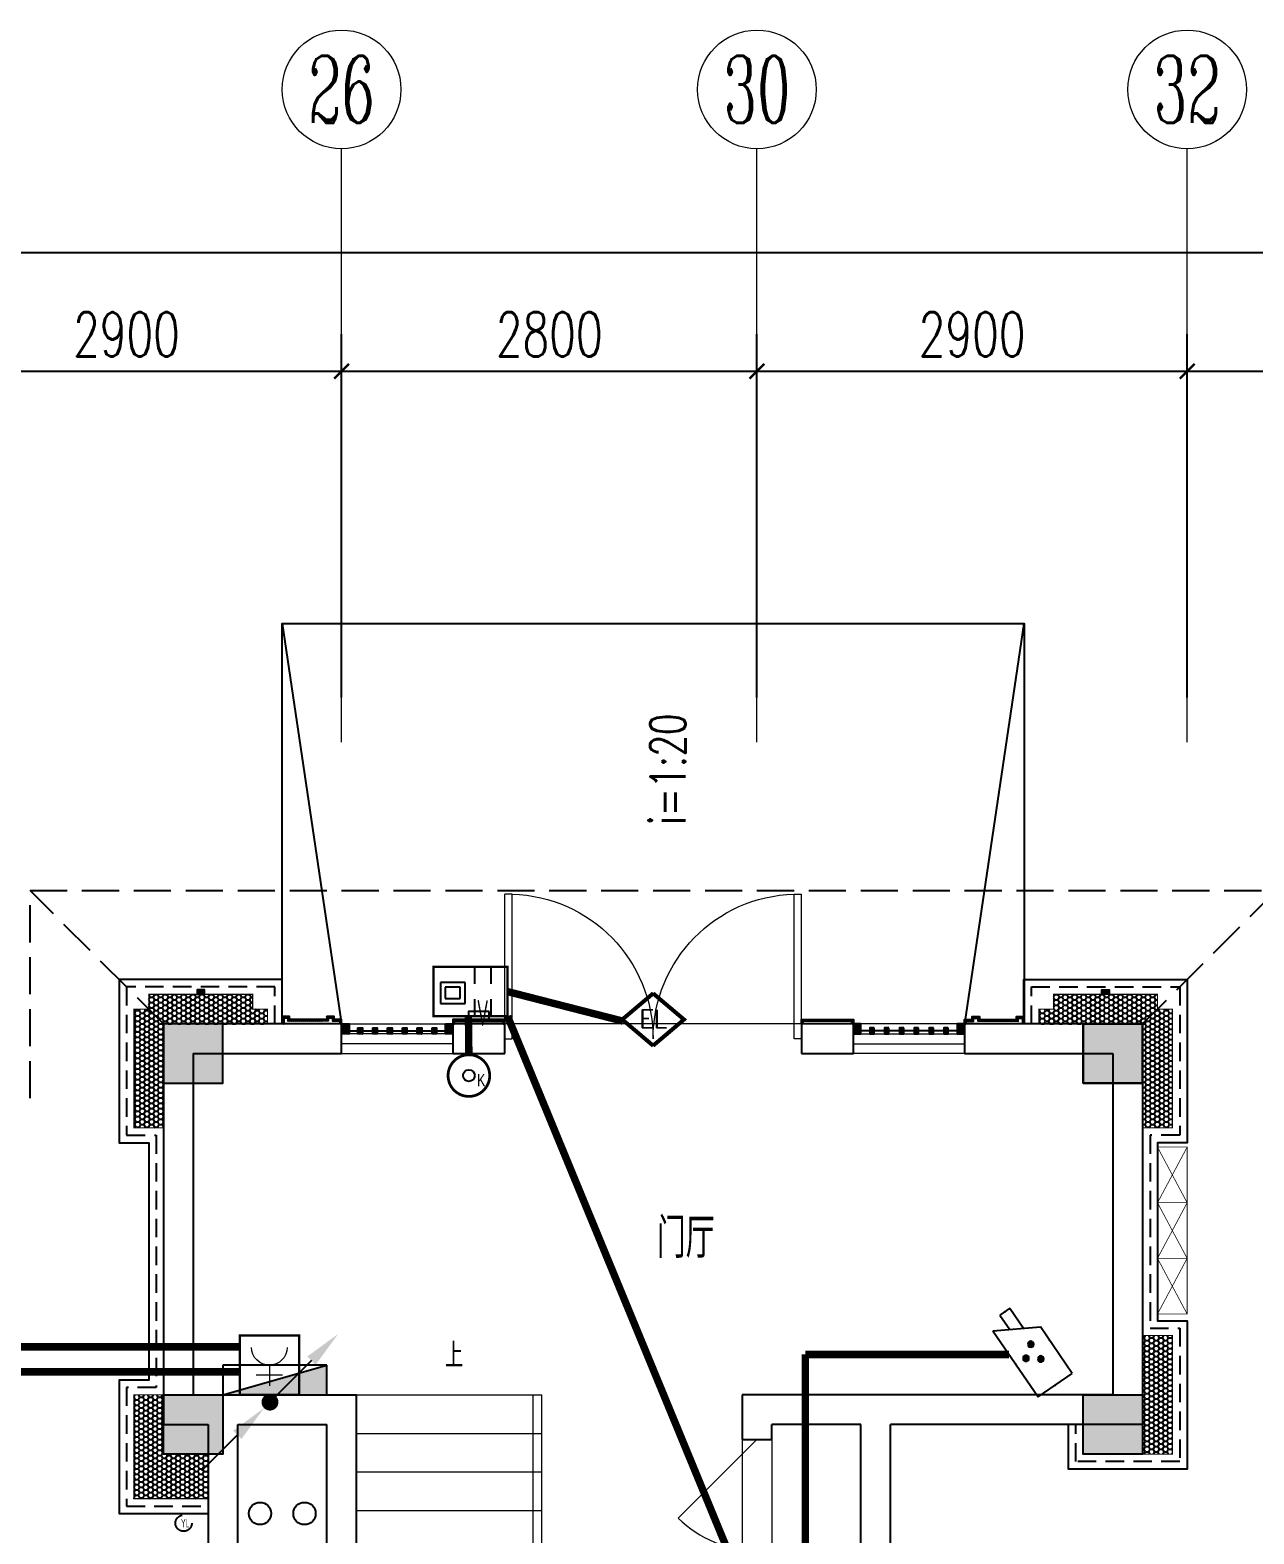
# Model space of a CAD drawing. Extents: x 3753737 to 4713801, y -857380 to 24339.
# Drawn here: x 4074913 to 4083163, y -729448 to -719310 of the extents above; entities that cross this region are included whole.
import ezdxf
from ezdxf.enums import TextEntityAlignment as Align

# ---------------------------------------------------------------- set-up
doc = ezdxf.new("R2010")
doc.units = 0
doc.header["$LTSCALE"] = 1000
doc.header["$MEASUREMENT"] = 0
doc.linetypes.add('DASH', pattern=[0.35, 0.25, -0.1])
doc.linetypes.add('HIDDEN', pattern=[0.375, 0.25, -0.125])
doc.layers.get('0').update_dxf_attribs({"linetype": 'CONTINUOUS'})
doc.layers.get('Defpoints').update_dxf_attribs({"linetype": 'CONTINUOUS'})
for name, color, linetype in [('!!电气', 1, 'CONTINUOUS'), ('A-EQPM-MECH', 191, 'CONTINUOUS'), ('EQUIP-安防', 3, 'CONTINUOUS'), ('EQUIP_消火栓', 7, 'CONTINUOUS'), ('LWIRE', 4, 'CONTINUOUS'), ('VPIPE-消防', 1, 'TG_X'), ('VPIPE-给水', 3, 'TG_J'), ('VPIPE-雨水', 4, 'DASH'), ('WALL', 252, 'CONTINUOUS'), ('WIRE-安防', 4, 'CONTINUOUS'), ('WIRE-消防', 4, 'CONTINUOUS'), ('修改标示', 212, 'CONTINUOUS'), ('卫生间', 6, 'CONTINUOUS'), ('电气', 6, 'CONTINUOUS'), ('看线', 185, 'CONTINUOUS'), ('立面', 73, 'CONTINUOUS'), ('立面-看线', 251, 'CONTINUOUS'), ('设备', 253, 'CONTINUOUS'), ('铝合金', 144, 'CONTINUOUS')]:
    doc.layers.add(name, color=color, linetype=linetype)
for name, color, linetype, lineweight in [('AXIS', 114, 'CONTINUOUS', 20), ('AXIS_TEXT', 7, 'CONTINUOUS', 20), ('DIM_SYMB', 252, 'CONTINUOUS', 20), ('EQUIP-消防', 3, 'CONTINUOUS', 20), ('PUB_HATCH', 8, 'CONTINUOUS', 9), ('PUB_TEXT', 7, 'CONTINUOUS', 20), ('STAIR', 252, 'CONTINUOUS', 20), ('WINDOW', 146, 'CONTINUOUS', 20)]:
    doc.layers.add(name, color=color, linetype=linetype, lineweight=lineweight)
doc.styles.add('_TCH_AXIS', font='COMPLEX', dxfattribs={"bigfont": 'GBCBIG'})
doc.styles.add('_TCH_DIM', font='SIMPLEX', dxfattribs={"bigfont": 'GBCBIG'})
doc.styles.add('_TCH_DIM_T3', font='SIMPLEX.shx', dxfattribs={"width": 0.705882, "bigfont": 'GBCBIG.shx'})
doc.styles.add('_TEL_DIM', font='SIMPLEX', dxfattribs={"width": 0.8, "height": 3.5, "bigfont": 'HZTXT'})
doc.styles.add('COMPLEX', font='COMPLEX')
doc.styles.add('SM1', font='realsz.shx', dxfattribs={"width": 0.75, "bigfont": 'realhz.shx'})
doc.styles.get("Standard").update_dxf_attribs({"font": 'gbenor.shx', "bigfont": 'gbcbig.shx'})
doc.styles.add('TG_LINETYPE', font='SIMPLEX', dxfattribs={"width": 0.8, "height": 3, "bigfont": 'HZTXT'})
doc.linetypes.add('TG_J', pattern='A,2,-0.22,["J",TG_LINETYPE,S=0.1,R=0,X=-0.18,Y=-0.15],0', length=2.22)
doc.linetypes.add('TG_X', pattern='A,4,-0.3,["X",TG_LINETYPE,S=0.1,R=0,X=-0.23,Y=-0.15],0', length=4.3)
doc.dimstyles.new('_TCH_ARCH&&100', dxfattribs={"dimtxt": 297.5, "dimasz": 100, "dimexe": 250, "dimexo": 300, "dimgap": 100, "dimtad": 1, "dimdec": 0, "dimzin": 0, "dimdsep": 46, "dimtxsty": '_TCH_DIM_T3', "dimblk": 'ARCHTICK', "dimcen": 0.09, "dimclrt": 7, "dimazin": 2, "dimtfac": 1, "dimtdec": 0, "dimtix": 1, "dimtmove": 2, "dimatfit": 3, "dimfxl": 1, "dimtolj": 1, "dimtzin": 0, "dimarcsym": 0})
pattern_1 = [(45, (-853150.0334, -779765.5013), (-2.24506403, 2.24506403), [])]
pattern_2 = [(45, (-853350.0334, -780835.0008), (-2.24506403, 2.24506403), [])]
pattern_3 = [(45, (-665092.5196, -939480.5144), (-2.24506403, 2.24506403), [])]
pattern_4 = [(45, (-664992.5196, -939480.5153), (-2.24506403, 2.24506403), [])]
pattern_5 = [(45, (-664892.5196, -939480.5162), (-2.24506403, 2.24506403), [])]
pattern_6 = [(45, (-664792.5196, -939480.517), (-2.24506403, 2.24506403), [])]
pattern_7 = [(45, (-664692.5196, -939480.518), (-2.24506403, 2.24506403), [])]
pattern_8 = [(45, (-664592.5196, -939480.519), (-2.24506403, 2.24506403), [])]
pattern_9 = [(45, (-665202.5203, -939480.5138), (-2.24506403, 2.24506403), [])]
pattern_10 = [(45, (-664502.517, -939480.51), (-2.24506403, 2.24506403), [])]
pattern_11 = [(0, (-420517.216, -516416.725), (30.95625, 17.872595), [20.6375, -41.275]), (120, (-420517.216, -516416.725), (-30.9562463, 17.8726014), [20.6375, -41.275]), (60, (-420517.216, -516416.725), (3.7e-06, 35.7451964), [-41.275, 20.6375])]
pattern_12 = [(45, (-665142.2845, -939480.3315), (-2.24506403, 2.24506403), [])]

# ---------------------------------------------------------------- blocks, each defined once
blk = doc.blocks.new('A$C148B7D8E')
at = {"layer": '卫生间', "color": 252, "linetype": 'DASH'}
for p, q in [((7700, 15400), (8600, 14500)), ((15200, 14500), (16100, 15400))]:
    blk.add_line(p, q, dxfattribs=at)
blk.add_lwpolyline([(16100, 14000), (16100, 15400), (7700, 15400), (7700, 10800), (7300, 10800), (7300, 10000), (900, 10000), (900, 9000), (-900, 9000), (-900, -900), (1750, -900), (1750, -2100), (23450, -2100), (23450, -900), (25100, -900)], dxfattribs=at)
blk = doc.blocks.new('$TwtSys$00000434')
at = {"color": 252}
for p, q in [((-0.5, 0.5), (-0.5, -0.5)), ((-0.5, -0.5), (0.5, 0.5)), ((0.5, 0.5), (-0.5, 0.5)), ((0.5, -0.5), (0.5, 0.5)), ((-0.5, -0.5), (0.5, -0.5))]:
    blk.add_line(p, q, dxfattribs=at)
blk.add_solid([(0.5, -0.5), (0.5, 0.5), (-0.5, -0.5)], dxfattribs=at)
blk = doc.blocks.new('A$C028C60F5')
at = {"color": 252}
blk.add_lwpolyline([(400, 0), (0, 0), (0, -400), (400, -400)], close=True, dxfattribs=at)
at = {"layer": 'PUB_HATCH', "color": 252}
blk.add_solid([(0, -400), (400, -400), (0, 0), (400, 0)], dxfattribs=at)
blk = doc.blocks.new('A$C7D502F78')
at = {"layer": '修改标示', "ltscale": 2}
blk.add_lwpolyline([(-151, 197), (-11, 197), (-11, 142), (-151, 142)], close=True, dxfattribs=at)
at = {"layer": 'PUB_TEXT', "width": 0.6}
blk.add_text('V', height=175, dxfattribs=at).set_placement((-147, 99))
blk = doc.blocks.new('A$C3EFA6995')
for p in [(9700, 100), (9700, -2400), (15900, -2400)]:
    blk.add_blockref('A$C028C60F5', p)
at = {"xscale": -1}
blk.add_blockref('A$C028C60F5', (16300, 100), dxfattribs=at)
blk = doc.blocks.new('_ArchTick')
at = {"color": 0, "linetype": 'ByBlock', "const_width": 0.15}
blk.add_lwpolyline([(-0.5, -0.5), (0.5, 0.5)], dxfattribs=at)
blk = doc.blocks.new('*D607')
at = {"layer": 'AXIS', "color": 0, "lineweight": -2, "transparency": 16777216}
for p, q in [((-100, 17800), (-100, 21050)), ((50100, 17800), (50100, 21050)), ((-100, 20800), (50100, 20800))]:
    blk.add_line(p, q, dxfattribs=at)
at = {"layer": 'Defpoints', "color": 0, "transparency": 16777216}
for p in [(50100, 20800), (-100, 17500), (50100, 17500)]:
    blk.add_point(p, dxfattribs=at)
at = {"layer": 'AXIS', "color": 0, "lineweight": -2, "transparency": 16777216, "xscale": 100, "yscale": 100, "zscale": 100, "rotation": 180}
blk.add_blockref('_ArchTick', (-100, 20800), dxfattribs=at)
at = {"layer": 'AXIS', "color": 0, "lineweight": -2, "transparency": 16777216, "xscale": 100, "yscale": 100, "zscale": 100}
blk.add_blockref('_ArchTick', (50100, 20800), dxfattribs=at)
at = {"layer": 'AXIS', "color": 7, "transparency": 16777216, "insert": (25000, 21049), "char_height": 297.5, "attachment_point": 5, "style": '_TCH_DIM_T3'}
blk.add_mtext('\\A1;50200', dxfattribs=at)
blk = doc.blocks.new('*D624')
at = {"layer": 'AXIS', "color": 0, "lineweight": -2, "transparency": 16777216}
for p, q in [((41800, 17800), (41800, 20250)), ((43500, 17800), (43500, 20250)), ((41800, 20000), (43500, 20000))]:
    blk.add_line(p, q, dxfattribs=at)
at = {"layer": 'Defpoints', "color": 0, "transparency": 16777216}
for p in [(43500, 20000), (41800, 17500), (43500, 17500)]:
    blk.add_point(p, dxfattribs=at)
at = {"layer": 'AXIS', "color": 0, "lineweight": -2, "transparency": 16777216, "xscale": 100, "yscale": 100, "zscale": 100, "rotation": 180}
blk.add_blockref('_ArchTick', (41800, 20000), dxfattribs=at)
at = {"layer": 'AXIS', "color": 0, "lineweight": -2, "transparency": 16777216, "xscale": 100, "yscale": 100, "zscale": 100}
blk.add_blockref('_ArchTick', (43500, 20000), dxfattribs=at)
at = {"layer": 'AXIS', "color": 7, "transparency": 16777216, "insert": (42650, 20249), "char_height": 297.5, "attachment_point": 5, "style": '_TCH_DIM_T3'}
blk.add_mtext('\\A1;1700', dxfattribs=at)
blk = doc.blocks.new('*D625')
at = {"layer": 'AXIS', "color": 0, "lineweight": -2, "transparency": 16777216}
for p, q in [((38900, 17800), (38900, 20250)), ((41800, 17800), (41800, 20250)), ((38900, 20000), (41800, 20000))]:
    blk.add_line(p, q, dxfattribs=at)
at = {"layer": 'Defpoints', "color": 0, "transparency": 16777216}
for p in [(41800, 20000), (38900, 17500), (41800, 17500)]:
    blk.add_point(p, dxfattribs=at)
at = {"layer": 'AXIS', "color": 0, "lineweight": -2, "transparency": 16777216, "xscale": 100, "yscale": 100, "zscale": 100, "rotation": 180}
blk.add_blockref('_ArchTick', (38900, 20000), dxfattribs=at)
at = {"layer": 'AXIS', "color": 0, "lineweight": -2, "transparency": 16777216, "xscale": 100, "yscale": 100, "zscale": 100}
blk.add_blockref('_ArchTick', (41800, 20000), dxfattribs=at)
at = {"layer": 'AXIS', "color": 7, "transparency": 16777216, "insert": (40350, 20249), "char_height": 297.5, "attachment_point": 5, "style": '_TCH_DIM_T3'}
blk.add_mtext('\\A1;2900', dxfattribs=at)
blk = doc.blocks.new('*D626')
at = {"layer": 'AXIS', "color": 0, "lineweight": -2, "transparency": 16777216}
for p, q in [((36100, 17800), (36100, 20250)), ((38900, 17800), (38900, 20250)), ((36100, 20000), (38900, 20000))]:
    blk.add_line(p, q, dxfattribs=at)
at = {"layer": 'Defpoints', "color": 0, "transparency": 16777216}
for p in [(38900, 20000), (36100, 17500), (38900, 17500)]:
    blk.add_point(p, dxfattribs=at)
at = {"layer": 'AXIS', "color": 0, "lineweight": -2, "transparency": 16777216, "xscale": 100, "yscale": 100, "zscale": 100, "rotation": 180}
blk.add_blockref('_ArchTick', (36100, 20000), dxfattribs=at)
at = {"layer": 'AXIS', "color": 0, "lineweight": -2, "transparency": 16777216, "xscale": 100, "yscale": 100, "zscale": 100}
blk.add_blockref('_ArchTick', (38900, 20000), dxfattribs=at)
at = {"layer": 'AXIS', "color": 7, "transparency": 16777216, "insert": (37500, 20249), "char_height": 297.5, "attachment_point": 5, "style": '_TCH_DIM_T3'}
blk.add_mtext('\\A1;2800', dxfattribs=at)
blk = doc.blocks.new('*D627')
at = {"layer": 'AXIS', "color": 0, "lineweight": -2, "transparency": 16777216}
for p, q in [((33200, 17800), (33200, 20250)), ((36100, 17800), (36100, 20250)), ((33200, 20000), (36100, 20000))]:
    blk.add_line(p, q, dxfattribs=at)
at = {"layer": 'Defpoints', "color": 0, "transparency": 16777216}
for p in [(36100, 20000), (33200, 17500), (36100, 17500)]:
    blk.add_point(p, dxfattribs=at)
at = {"layer": 'AXIS', "color": 0, "lineweight": -2, "transparency": 16777216, "xscale": 100, "yscale": 100, "zscale": 100, "rotation": 180}
blk.add_blockref('_ArchTick', (33200, 20000), dxfattribs=at)
at = {"layer": 'AXIS', "color": 0, "lineweight": -2, "transparency": 16777216, "xscale": 100, "yscale": 100, "zscale": 100}
blk.add_blockref('_ArchTick', (36100, 20000), dxfattribs=at)
at = {"layer": 'AXIS', "color": 7, "transparency": 16777216, "insert": (34650, 20249), "char_height": 297.5, "attachment_point": 5, "style": '_TCH_DIM_T3'}
blk.add_mtext('\\A1;2900', dxfattribs=at)
blk = doc.blocks.new('_AXISO')
blk.add_circle((0, 0), 0.5)
at = {"layer": 'AXIS_TEXT', "style": 'COMPLEX', "width": 1.041667}
blk.add_attdef('A', text='', height=0.56, dxfattribs=at).set_placement((-0.25, -0.28), (0.25, -0.28), align=Align.FIT)
blk = doc.blocks.new('$DorLib2D$00000116')
at = {"color": 0}
for p, q in [((-0.5, 0), (-0.1464, 0.3536)), ((0.5, 0), (0.1464, 0.3536))]:
    blk.add_line(p, q, dxfattribs=at)
for centre, start, end in [((-0.5, 0), 0, 45), ((0.5, 0), 135, 180)]:
    blk.add_arc(centre, 0.5, start, end, dxfattribs=at)
blk = doc.blocks.new('$WINLIB2D$00000001')
at = {"color": 0}
for points in [[(-0.5, 0.5), (-0.5, -0.5)], [(-0.5, 0.5), (0.5, 0.5)], [(0.5, -0.5), (0.5, 0.5)], [(0.5, 0.167), (-0.5, 0.167)], [(0.5, -0.167), (-0.5, -0.167)], [(-0.5, -0.5), (0.5, -0.5)]]:
    blk.add_lwpolyline(points, dxfattribs=at)
blk = doc.blocks.new('$DorLib2D$00000002')
for p, q in [((-0.5, 0), (-0.5, 0.4875)), ((-0.475, 0.4875), (-0.5, 0.4875)), ((-0.475, 0), (-0.475, 0.4875)), ((0.475, 0), (0.475, 0.4875)), ((0.475, 0.4875), (0.5, 0.4875)), ((0.5, 0), (0.5, 0.4875)), ((-0.5, 0), (-0.475, 0)), ((0.5, 0), (0.475, 0))]:
    blk.add_line(p, q)
at = {"lineweight": 13}
for centre, start, end in [((-0.4875, 0), 0, 88.5307), ((0.4875, 0), 91.4693, 180)]:
    blk.add_arc(centre, 0.4875, start, end, dxfattribs=at)
blk = doc.blocks.new('$equip$00002474')
for p, q in [((-0.52, 0), (0, 0.44)), ((0, 0.44), (0.52, 0)), ((0, -0.44), (-0.52, 0)), ((0.52, 0), (0, -0.44))]:
    blk.add_line(p, q)
at = {"const_width": 0.04}
blk.add_lwpolyline([(0, 0.44), (-0.52, 0), (0, -0.44), (0.52, 0), (0, 0.44), (-0.52, 0)], dxfattribs=at)
for p in [(0, 0.44), (-0.52, 0), (0.52, 0), (0, -0.44)]:
    blk.add_point(p)
at = {"color": 7, "style": '_TEL_DIM'}
blk.add_attdef('$TEXT$', text='', height=0.3, dxfattribs=at).set_placement((0.028, 0.012), align=Align.MIDDLE_CENTER)
at = {"color": 7, "style": '_TEL_DIM', "flags": 1}
blk.add_attdef('A', text='', height=0.00002, dxfattribs=at).set_placement((0, 0), align=Align.MIDDLE_CENTER)
blk = doc.blocks.new('$equip$00002656')
for p, q in [((-0.5, 1), (-0.5, 0)), ((0.5, 1), (-0.5, 1)), ((0.5, 0), (0.5, 1)), ((-0.219, 0.331), (0.222, 0.331)), ((0, 0.5), (0, 0.15)), ((-0.5, 0), (0.5, 0))]:
    blk.add_line(p, q)
at = {"const_width": 0.04}
blk.add_lwpolyline([(-0.5, 1), (0.5, 1), (0.5, 0), (-0.5, 0), (-0.5, 1), (0.5, 1)], dxfattribs=at)
blk.add_arc((0, 0.8), 0.3, 180, 0)
for p in [(0, 1), (-0.5, 0.5), (0.5, 0.5), (0, 0)]:
    blk.add_point(p)
at = {"color": 7, "flags": 1}
for tag, height, p in [('B', 0.4, (0.762, 0.292)), ('A', 0.00002, (0, 0))]:
    blk.add_attdef(tag, text='', height=height, dxfattribs=at).set_placement(p, align=Align.MIDDLE_CENTER)
blk = doc.blocks.new('$equip$00001465')
for p, q in [((-0.6, 0.35), (-0.2, -0.35)), ((-0.6, 0.35), (0.75, 0.35)), ((0.75, 0.35), (0.75, -0.35)), ((-0.75, 0.1), (-0.457, 0.1)), ((-0.75, -0.1), (-0.75, 0.1)), ((-0.75, -0.1), (-0.343, -0.1)), ((0.75, -0.35), (-0.2, -0.35))]:
    blk.add_line(p, q)
for centre in [(-0.05, -0.05), (0.1, 0.15), (0.25, -0.05)]:
    blk.add_circle(centre, 0.05)
for p in [(0.075, 0.35), (-0.75, 0), (0.75, 0), (0.075, -0.35)]:
    blk.add_point(p)
for points in [[(-0.05, 0), (-0.05, 0), (-0.075, -0.007), (-0.025, -0.007)], [(0.057, 0.175), (0.143, 0.175), (0.05, 0.15), (0.15, 0.15)], [(0.057, 0.125), (0.143, 0.125), (0.05, 0.15), (0.15, 0.15)], [(0.075, 0.193), (0.125, 0.193), (0.057, 0.175), (0.143, 0.175)], [(0.075, 0.107), (0.125, 0.107), (0.057, 0.125), (0.143, 0.125)], [(0.1, 0.2), (0.1, 0.2), (0.075, 0.193), (0.125, 0.193)], [(0.1, 0.1), (0.1, 0.1), (0.075, 0.107), (0.125, 0.107)], [(0.25, 0), (0.25, 0), (0.225, -0.007), (0.275, -0.007)], [(-0.093, -0.025), (-0.007, -0.025), (-0.1, -0.05), (0, -0.05)], [(-0.093, -0.075), (-0.007, -0.075), (-0.1, -0.05), (0, -0.05)], [(-0.075, -0.007), (-0.025, -0.007), (-0.093, -0.025), (-0.007, -0.025)], [(-0.075, -0.093), (-0.025, -0.093), (-0.093, -0.075), (-0.007, -0.075)], [(-0.05, -0.1), (-0.05, -0.1), (-0.075, -0.093), (-0.025, -0.093)], [(0.207, -0.025), (0.293, -0.025), (0.2, -0.05), (0.3, -0.05)], [(0.207, -0.075), (0.293, -0.075), (0.2, -0.05), (0.3, -0.05)], [(0.225, -0.007), (0.275, -0.007), (0.207, -0.025), (0.293, -0.025)], [(0.225, -0.093), (0.275, -0.093), (0.207, -0.075), (0.293, -0.075)], [(0.25, -0.1), (0.25, -0.1), (0.225, -0.093), (0.275, -0.093)]]:
    blk.add_solid(points)
at = {"flags": 9}
blk.add_attdef('A', (-0.016, -0.016), '', height=0.00002, dxfattribs=at)
blk = doc.blocks.new('$TelecSys$00000081')
for p, q in [((0.104, 0.104), (0.104, 0.104)), ((-0.104, -0.104), (-0.104, -0.104)), ((-1.15, -1.15), (-0.55, -0.55))]:
    blk.add_line(p, q)
at = {"const_width": 0.142}
blk.add_lwpolyline([(0.071, 0, 1), (-0.071, 0, 1)], format="xyb", close=True, dxfattribs=at)
blk.add_solid([(-0.62, -0.48), (-0.48, -0.62), (-0.1, -0.1)])
at = {"width": 0.8, "flags": 9}
blk.add_attdef('A', (0, 0), '', height=0.00002, rotation=180, dxfattribs=at)
blk = doc.blocks.new('$TelecSys$00000079')
for p, q in [((0.7, 0.7), (0, 0)), ((0.104, 0.104), (0.104, 0.104)), ((-0.104, -0.104), (-0.104, -0.104))]:
    blk.add_line(p, q)
at = {"const_width": 0.142}
blk.add_lwpolyline([(-0.071, 0, 1), (0.071, 0, 1)], format="xyb", close=True, dxfattribs=at)
blk.add_solid([(0.63, 0.77), (0.77, 0.63), (1.15, 1.15)])
at = {"width": 0.8, "flags": 9}
blk.add_attdef('A', (0, 0), '', height=0.00002, dxfattribs=at)
blk = doc.blocks.new('$equip$00002625')
at = {"linetype": 'Continuous'}
for p, q in [((-0.625, -0.415), (-0.625, 0.415)), ((-0.625, 0.415), (0.625, 0.415)), ((0.071, 0.129), (0.071, 0.415)), ((0.35, 0.129), (0.35, 0.415)), ((0.625, 0.415), (0.625, -0.415)), ((0.071, -0.415), (0.071, -0.129)), ((0.35, -0.415), (0.35, -0.129)), ((0.625, -0.415), (-0.625, -0.415))]:
    blk.add_line(p, q, dxfattribs=at)
for p, q in [((-0.092, 0.153), (-0.504, 0.153)), ((-0.504, 0.153), (-0.504, -0.199)), ((-0.172, 0.073), (-0.424, 0.073)), ((-0.424, 0.073), (-0.424, -0.119)), ((-0.172, -0.119), (-0.172, 0.073)), ((-0.092, -0.199), (-0.092, 0.153)), ((-0.504, -0.199), (-0.092, -0.199)), ((-0.424, -0.119), (-0.172, -0.119))]:
    blk.add_line(p, q)
at = {"const_width": 0.04}
blk.add_lwpolyline([(-0.625, 0.415), (0.625, 0.415), (0.625, -0.415), (-0.625, -0.415), (-0.625, 0.415), (0.625, 0.415)], dxfattribs=at)
for p in [(0, 0.415), (-0.625, 0), (0.625, 0), (0, -0.415)]:
    blk.add_point(p)
at = {"color": 7, "style": '_TEL_DIM', "flags": 1}
blk.add_attdef('A', text='', height=0.000025, dxfattribs=at).set_placement((0, 0), align=Align.MIDDLE_CENTER)
blk = doc.blocks.new('$equip$00002479')
at = {"const_width": 0.04}
blk.add_lwpolyline([(-0.3, 0, 1), (0.3, 0, 1), (-0.3, 0, 0.942883)], format="xyb", dxfattribs=at)
for radius in [0.3, 0.0841]:
    blk.add_circle((0, 0), radius)
for p in [(0, 0.3), (-0.3, 0), (0.3, 0), (0, -0.3)]:
    blk.add_point(p)
at = {"color": 7, "style": '_TEL_DIM', "flags": 1}
blk.add_attdef('A', text='', height=0.00002, dxfattribs=at).set_placement((0, 0), align=Align.MIDDLE_CENTER)
blk = doc.blocks.new('A$C18BE6784')
at = {"layer": 'EQUIP-安防', "linetype": 'ByBlock', "xscale": 400, "yscale": 400, "zscale": 400}
blk.add_blockref('$equip$00002479', (-46.8, 62.1), dxfattribs=at)
at = {"layer": 'EQUIP-安防', "color": 7, "linetype": 'ByBlock', "style": 'SM1', "width": 0.75}
blk.add_text('K', height=71.8, dxfattribs=at).set_placement((0, 0))
blk = doc.blocks.new('A$C5F341E43')
at = {"layer": '立面'}
h = blk.add_hatch(dxfattribs=at)
h.set_pattern_fill('ANSI31', color=252, scale=2)
h.set_pattern_definition(pattern_1)
h.paths.add_polyline_path([(35125.3, 15800), (35175.3, 15800), (35175.3, 15830), (35125.3, 15830)])
h = blk.add_hatch(dxfattribs=at)
h.set_pattern_fill('ANSI31', color=252, scale=2)
h.set_pattern_definition(pattern_1)
h.paths.add_polyline_path([(41274.7, 15800), (41224.7, 15800), (41224.7, 15830), (41274.7, 15830)])
h = blk.add_hatch(dxfattribs=at)
h.set_pattern_fill('ANSI31', color=252, scale=2)
h.set_pattern_definition(pattern_12)
h.paths.add_polyline_path([(35700.2, 15600.1), (36099.9, 15600.1), (36099.9, 15630.1), (36049.9, 15630.1), (36049.9, 15650.2), (35999.9, 15650.2), (35999.9, 15630.2), (35750.1, 15630), (35749.9, 15650.2), (35700.2, 15650.2)])
h.paths.add_polyline_path([(35710.2, 15600.1), (36089.9, 15600.1), (36089.9, 15620.1), (36039.9, 15620.1), (36039.9, 15640.2), (36009.9, 15640.2), (36009.9, 15620.2), (35740.2, 15620), (35740, 15640.2), (35710.2, 15640.2)])
h = blk.add_hatch(dxfattribs=at)
h.set_pattern_fill('ANSI31', color=252, scale=2)
h.set_pattern_definition(pattern_2)
edge = h.paths.add_edge_path()
edge.add_line((36850, 15600), (36860, 15600))
edge.add_line((36860, 15600), (36860, 15620))
edge.add_line((36860, 15620), (37190, 15620))
edge.add_line((37190, 15620), (37190, 15600.1))
edge.add_line((37190, 15600.1), (37200, 15600))
edge.add_line((37200, 15600), (37200, 15630))
edge.add_line((37200, 15630), (36850, 15630))
edge.add_line((36850, 15630), (36850, 15600))
h = blk.add_hatch(dxfattribs=at)
h.set_pattern_fill('ANSI31', color=252, scale=2)
h.set_pattern_definition(pattern_2)
edge = h.paths.add_edge_path()
edge.add_line((39550, 15600), (39540, 15600))
edge.add_line((39540, 15600), (39540, 15620))
edge.add_line((39540, 15620), (39210, 15620))
edge.add_line((39210, 15620), (39210, 15600.1))
edge.add_line((39210, 15600.1), (39200, 15600))
edge.add_line((39200, 15600), (39200, 15630))
edge.add_line((39200, 15630), (39550, 15630))
edge.add_line((39550, 15630), (39550, 15600))
h = blk.add_hatch(dxfattribs=at)
h.set_pattern_fill('ANSI31', color=252, scale=2)
h.set_pattern_definition(pattern_12)
h.paths.add_polyline_path([(40699.8, 15600.1), (40300, 15600.1), (40300, 15630.1), (40350, 15630.1), (40350, 15650.2), (40400, 15650.2), (40400, 15630.2), (40649.9, 15630), (40650, 15650.2), (40699.8, 15650.2)])
h.paths.add_polyline_path([(40689.8, 15600.1), (40310, 15600.1), (40310, 15620.1), (40360, 15620.1), (40360, 15640.2), (40390, 15640.2), (40390, 15620.2), (40659.8, 15620), (40660, 15640.2), (40689.8, 15640.2)])
h = blk.add_hatch(dxfattribs=at)
h.set_pattern_fill('ANSI31', color=252, scale=2)
h.set_pattern_definition(pattern_9)
h.paths.add_polyline_path([(36100, 15600), (36150, 15600), (36150, 15533.3), (36100, 15533.3)])
h = blk.add_hatch(dxfattribs=at)
h.set_pattern_fill('ANSI31', color=252, scale=2)
h.set_pattern_definition(pattern_3)
h.paths.add_polyline_path([(36210, 15573), (36240, 15573), (36240, 15533.3), (36210, 15533.3)])
h = blk.add_hatch(dxfattribs=at)
h.set_pattern_fill('ANSI31', color=252, scale=2)
h.set_pattern_definition(pattern_4)
h.paths.add_polyline_path([(36310, 15573), (36340, 15573), (36340, 15533.3), (36310, 15533.3)])
h = blk.add_hatch(dxfattribs=at)
h.set_pattern_fill('ANSI31', color=252, scale=2)
h.set_pattern_definition(pattern_5)
h.paths.add_polyline_path([(36410, 15573), (36440, 15573), (36440, 15533.3), (36410, 15533.3)])
h = blk.add_hatch(dxfattribs=at)
h.set_pattern_fill('ANSI31', color=252, scale=2)
h.set_pattern_definition(pattern_6)
h.paths.add_polyline_path([(36510, 15573), (36540, 15573), (36540, 15533.3), (36510, 15533.3)])
h = blk.add_hatch(dxfattribs=at)
h.set_pattern_fill('ANSI31', color=252, scale=2)
h.set_pattern_definition(pattern_7)
h.paths.add_polyline_path([(36610, 15573), (36640, 15573), (36640, 15533.3), (36610, 15533.3)])
h = blk.add_hatch(dxfattribs=at)
h.set_pattern_fill('ANSI31', color=252, scale=2)
h.set_pattern_definition(pattern_8)
h.paths.add_polyline_path([(36710, 15573), (36740, 15573), (36740, 15533.3), (36710, 15533.3)])
h = blk.add_hatch(dxfattribs=at)
h.set_pattern_fill('ANSI31', color=252, scale=2)
h.set_pattern_definition(pattern_10)
h.paths.add_polyline_path([(36800, 15600), (36850, 15600), (36850, 15533.3), (36800, 15533.3)])
h = blk.add_hatch(dxfattribs=at)
h.set_pattern_fill('ANSI31', color=252, scale=2)
h.set_pattern_definition(pattern_10)
h.paths.add_polyline_path([(39600, 15600), (39550, 15600), (39550, 15533.3), (39600, 15533.3)])
h = blk.add_hatch(dxfattribs=at)
h.set_pattern_fill('ANSI31', color=252, scale=2)
h.set_pattern_definition(pattern_8)
h.paths.add_polyline_path([(39690, 15573), (39660, 15573), (39660, 15533.3), (39690, 15533.3)])
h = blk.add_hatch(dxfattribs=at)
h.set_pattern_fill('ANSI31', color=252, scale=2)
h.set_pattern_definition(pattern_7)
h.paths.add_polyline_path([(39790, 15573), (39760, 15573), (39760, 15533.3), (39790, 15533.3)])
h = blk.add_hatch(dxfattribs=at)
h.set_pattern_fill('ANSI31', color=252, scale=2)
h.set_pattern_definition(pattern_6)
h.paths.add_polyline_path([(39890, 15573), (39860, 15573), (39860, 15533.3), (39890, 15533.3)])
h = blk.add_hatch(dxfattribs=at)
h.set_pattern_fill('ANSI31', color=252, scale=2)
h.set_pattern_definition(pattern_5)
h.paths.add_polyline_path([(39990, 15573), (39960, 15573), (39960, 15533.3), (39990, 15533.3)])
h = blk.add_hatch(dxfattribs=at)
h.set_pattern_fill('ANSI31', color=252, scale=2)
h.set_pattern_definition(pattern_4)
h.paths.add_polyline_path([(40090, 15573), (40060, 15573), (40060, 15533.3), (40090, 15533.3)])
h = blk.add_hatch(dxfattribs=at)
h.set_pattern_fill('ANSI31', color=252, scale=2)
h.set_pattern_definition(pattern_3)
h.paths.add_polyline_path([(40190, 15573), (40160, 15573), (40160, 15533.3), (40190, 15533.3)])
h = blk.add_hatch(dxfattribs=at)
h.set_pattern_fill('ANSI31', color=252, scale=2)
h.set_pattern_definition(pattern_9)
h.paths.add_polyline_path([(40300, 15600), (40250, 15600), (40250, 15533.3), (40300, 15533.3)])
at = {"layer": '立面-看线'}
h = blk.add_hatch(dxfattribs=at)
h.set_pattern_fill('HONEY', color=252, scale=13)
h.set_pattern_definition(pattern_11)
h.paths.add_polyline_path([(35500.3, 15700), (35500.3, 15800), (34800.3, 15800), (34800.3, 15700), (34700.3, 15700), (34700.3, 14900), (34900, 14900), (34900, 15600), (35599.4, 15600), (35599.4, 15700)])
h = blk.add_hatch(dxfattribs=at)
h.set_pattern_fill('HONEY', color=252, scale=13)
h.set_pattern_definition(pattern_11)
h.paths.add_polyline_path([(40899.7, 15700), (40899.7, 15800), (41599.7, 15800), (41599.7, 15700), (41699.7, 15700), (41699.7, 14900), (41500, 14900), (41500, 15600), (40800.6, 15600), (40800.6, 15700)])
h = blk.add_hatch(dxfattribs=at)
h.set_pattern_fill('HONEY', color=252, scale=13)
h.set_pattern_definition([(0, (-420616.579, -519516.725), (30.95625, 17.872595), [20.6375, -41.275]), (120, (-420616.579, -519516.725), (-30.9562463, 17.8726014), [20.6375, -41.275]), (60, (-420616.579, -519516.725), (3.7e-06, 35.7451964), [-41.275, 20.6375])])
h.paths.add_polyline_path([(41500, 12900), (41500, 12900), (41500, 13500), (41699.4, 13500), (41699.4, 12700), (41500, 12700)])
h = blk.add_hatch(dxfattribs=at)
h.set_pattern_fill('HONEY', color=252, scale=13)
h.set_pattern_definition([(0, (-420616.579, -519916.725), (30.95625, 17.872595), [20.6375, -41.275]), (120, (-420616.579, -519916.725), (-30.9562463, 17.8726014), [20.6375, -41.275]), (60, (-420616.579, -519916.725), (3.7e-06, 35.7451964), [-41.275, 20.6375])])
h.paths.add_polyline_path([(35200, 12700), (34900, 12700), (34900, 13100), (34700.6, 13100), (34700.6, 12400), (35200, 12400)])
at = {"color": 252, "const_width": 8}
for points in [[(34900, 14900), (34700.3, 14900), (34700.3, 15700), (34800.3, 15700), (34800.3, 15800), (35090.3, 15800), (35090.3, 15800), (35210.3, 15800), (35210.3, 15800), (35500.3, 15800), (35500.3, 15700), (35600.3, 15700), (35600.3, 15600)], [(41500, 14900), (41699.7, 14900), (41699.7, 15700), (41599.7, 15700), (41599.7, 15800), (41309.7, 15800), (41309.7, 15800), (41189.7, 15800), (41189.7, 15800), (40899.7, 15800), (40899.7, 15700), (40799.7, 15700), (40799.7, 15600)], [(41500, 13500), (41700, 13500), (41700, 12700), (41100, 12700), (41100, 12900)], [(34900, 13100), (34700, 13100), (34700, 12400), (35200, 12400)]]:
    blk.add_lwpolyline(points, dxfattribs=at)
at = {"layer": 'A-EQPM-MECH', "color": 252}
for points in [[(35700.3, 15600), (35700.3, 18300), (40700.2, 18300), (40700.2, 15600)], [(35700.3, 18300), (36100, 15600)], [(40700, 18300), (40300, 15600)]]:
    blk.add_lwpolyline(points, dxfattribs=at)
at = {"layer": 'AXIS'}
for p, q in [((36100, 17500), (36100, 21500)), ((38900, 17500), (38900, 21500)), ((41800, 17500), (41800, 21500))]:
    blk.add_line(p, q, dxfattribs=at)
at = {"layer": 'DIM_SYMB', "color": 252}
blk.add_lwpolyline([(36850, 13230, 0, 0, 0), (36850, 11430, 40, 0, 0), (36850, 11280, 0, 0, 0)], format="xyseb", dxfattribs=at)
at = {"layer": 'STAIR', "color": 252}
for p, q in [((36200, 10604), (36200, 13100)), ((36200, 13100), (37450, 13100)), ((37390, 13100), (37390, 11394.4)), ((37450, 11436), (37450, 13100)), ((36200, 12840), (37450, 12840)), ((36200, 12580), (37450, 12580)), ((36200, 12320), (37450, 12320))]:
    blk.add_line(p, q, dxfattribs=at)
at = {"layer": 'VPIPE-消防', "color": 252, "linetype": 'Continuous'}
blk.add_circle((35850, 12300), 75, dxfattribs=at)
at = {"layer": 'VPIPE-给水', "color": 252, "linetype": 'Continuous'}
blk.add_circle((35550, 12300), 75, dxfattribs=at)
at = {"layer": 'VPIPE-雨水', "color": 252}
blk.add_circle((35035, 12235), 55, dxfattribs=at)
at = {"layer": 'WALL', "color": 252}
for p, q in [((34900, 15600), (34900, 12900)), ((36100, 15600), (34900, 15600)), ((36100, 15400), (36100, 15600)), ((37200, 15600), (36850, 15600)), ((36850, 15600), (36850, 15400)), ((37200, 15400), (37200, 15600)), ((39550, 15600), (39200, 15600)), ((39200, 15600), (39200, 15400)), ((39550, 15400), (39550, 15600)), ((41500, 15600), (40300, 15600)), ((40300, 15600), (40300, 15400)), ((41500, 15600), (41500, 12900)), ((35100, 15400), (35100, 13100)), ((35100, 15400), (36100, 15400)), ((36850, 15400), (37200, 15400)), ((39200, 15400), (39550, 15400)), ((40300, 15400), (41300, 15400)), ((41300, 15400), (41300, 13100)), ((35100, 13100), (35300, 13100)), ((35300, 13100), (36200, 13100)), ((36200, 10900), (36200, 13100)), ((38800, 13100.1), (38800, 12800)), ((39700, 13100.1), (38800, 13100.1)), ((41300, 13100), (39700, 13100.1)), ((34900, 12900), (35200, 12900)), ((35200, 12900), (35200, 12100)), ((35400, 12100), (35400, 12900)), ((35400, 12900), (36000, 12900)), ((36000, 11000), (36000, 12900)), ((39000, 12800), (39000, 12900.1)), ((39600, 12900.1), (39000, 12900.1)), ((39600, 11000), (39600, 12900.1)), ((41500, 12900), (39800, 12900.1)), ((39800, 11000), (39800, 12900.1)), ((38800, 12800), (39000, 12800))]:
    blk.add_line(p, q, dxfattribs=at)
at = {"layer": 'WINDOW', "color": 252}
for p, q in [((39200, 15600), (37200, 15600)), ((38800, 12800), (38800, 11300)), ((39000, 12800), (39000, 11300))]:
    blk.add_line(p, q, dxfattribs=at)
at = {"layer": '看线', "color": 252}
for points in [[(35700.3, 15600), (35700.3, 15900), (34600.3, 15900), (34600.3, 14800), (34800, 14800), (34800, 13200), (34600, 13200), (34600, 12300), (35200, 12300)], [(40699.7, 15600), (40699.7, 15900), (41799.7, 15900), (41799.7, 14800), (41600, 14800), (41600, 13600), (41800, 13600), (41800, 12600), (41000, 12600), (41000, 12900)]]:
    blk.add_lwpolyline(points, dxfattribs=at)
at = {"layer": '看线', "color": 252, "linetype": 'HIDDEN', "ltscale": 0.5}
for points in [[(35650.3, 15600), (35650.3, 15850), (34650.3, 15850), (34650.3, 14850), (34850, 14850), (34850, 13150), (34650, 13150), (34650, 12350), (35200, 12350)], [(40749.7, 15600), (40749.7, 15850), (41749.7, 15850), (41749.7, 14850), (41550, 14850), (41550, 13550), (41750, 13550), (41750, 12650), (41050, 12650), (41050, 12900)]]:
    blk.add_lwpolyline(points, dxfattribs=at)
at = {"layer": '立面', "color": 252}
for p, q in [((36310, 15573), (36340, 15573)), ((36310, 15533.3), (36310, 15573)), ((36340, 15533.3), (36310, 15533.3)), ((36340, 15573), (36340, 15533.3)), ((40090, 15573), (40060, 15573)), ((40060, 15573), (40060, 15533.3)), ((40060, 15533.3), (40090, 15533.3)), ((40090, 15533.3), (40090, 15573))]:
    blk.add_line(p, q, dxfattribs=at)
for points in [[(35125.3, 15800), (35175.3, 15800), (35175.3, 15830), (35125.3, 15830)], [(41274.7, 15800), (41224.7, 15800), (41224.7, 15830), (41274.7, 15830)], [(36100, 15600), (36150, 15600), (36150, 15533.3), (36100, 15533.3)], [(36410, 15573), (36440, 15573), (36440, 15533.3), (36410, 15533.3)], [(36510, 15573), (36540, 15573), (36540, 15533.3), (36510, 15533.3)], [(36610, 15573), (36640, 15573), (36640, 15533.3), (36610, 15533.3)], [(36710, 15573), (36740, 15573), (36740, 15533.3), (36710, 15533.3)], [(36800, 15600), (36850, 15600), (36850, 15533.3), (36800, 15533.3)], [(39600, 15600), (39550, 15600), (39550, 15533.3), (39600, 15533.3)], [(39690, 15573), (39660, 15573), (39660, 15533.3), (39690, 15533.3)], [(39790, 15573), (39760, 15573), (39760, 15533.3), (39790, 15533.3)], [(39890, 15573), (39860, 15573), (39860, 15533.3), (39890, 15533.3)], [(39990, 15573), (39960, 15573), (39960, 15533.3), (39990, 15533.3)], [(40300, 15600), (40250, 15600), (40250, 15533.3), (40300, 15533.3)]]:
    blk.add_lwpolyline(points, close=True, dxfattribs=at)
for points in [[(36850, 15600), (36860, 15600), (36860, 15620), (37190, 15620), (37190, 15600.1), (37200, 15600), (37200, 15630), (36850, 15630), (36850, 15600)], [(39550, 15600), (39540, 15600), (39540, 15620), (39210, 15620), (39210, 15600.1), (39200, 15600), (39200, 15630), (39550, 15630), (39550, 15600)]]:
    blk.add_lwpolyline(points, dxfattribs=at)
at = {"layer": '设备', "color": 252, "const_width": 5}
for points in [[(41600, 14395), (41600, 14770), (41800, 14770), (41800, 14395)], [(41600, 14020), (41600, 14395), (41800, 14395), (41800, 14020)], [(41600, 13645), (41600, 14020), (41800, 14020), (41800, 13645)]]:
    blk.add_lwpolyline(points, close=True, dxfattribs=at)
for points in [[(41600, 14770), (41800, 14395)], [(41800, 14770), (41600, 14395)], [(41600, 14395), (41800, 14020)], [(41800, 14395), (41600, 14020)], [(41600, 14020), (41800, 13645)], [(41800, 14020), (41600, 13645)]]:
    blk.add_lwpolyline(points, dxfattribs=at)
at = {"layer": '铝合金', "color": 252}
for p, q in [((36150, 15553.2), (36210, 15553.2)), ((36240, 15553.2), (36310, 15553.2)), ((36340, 15553.2), (36410, 15553.2)), ((36440, 15553.2), (36510, 15553.2)), ((36540, 15553.2), (36610, 15553.2)), ((36640, 15553.2), (36710, 15553.2)), ((36740, 15553.2), (36800, 15553.2)), ((39660, 15553.2), (39600, 15553.2)), ((39760, 15553.2), (39690, 15553.2)), ((39860, 15553.2), (39790, 15553.2)), ((39960, 15553.2), (39890, 15553.2)), ((40060, 15553.2), (39990, 15553.2)), ((40160, 15553.2), (40090, 15553.2)), ((40250, 15553.2), (40190, 15553.2))]:
    blk.add_line(p, q, dxfattribs=at)
for points in [[(35125.3, 15800), (35175.3, 15800), (35175.3, 15830), (35125.3, 15830)], [(41274.7, 15800), (41224.7, 15800), (41224.7, 15830), (41274.7, 15830)], [(36100, 15600), (36150, 15600), (36150, 15533.3), (36100, 15533.3)], [(36210, 15573), (36240, 15573), (36240, 15533.3), (36210, 15533.3)], [(36310, 15573), (36340, 15573), (36340, 15533.3), (36310, 15533.3)], [(36410, 15573), (36440, 15573), (36440, 15533.3), (36410, 15533.3)], [(36510, 15573), (36540, 15573), (36540, 15533.3), (36510, 15533.3)], [(36610, 15573), (36640, 15573), (36640, 15533.3), (36610, 15533.3)], [(36710, 15573), (36740, 15573), (36740, 15533.3), (36710, 15533.3)], [(36800, 15600), (36850, 15600), (36850, 15533.3), (36800, 15533.3)], [(39600, 15600), (39550, 15600), (39550, 15533.3), (39600, 15533.3)], [(39690, 15573), (39660, 15573), (39660, 15533.3), (39690, 15533.3)], [(39790, 15573), (39760, 15573), (39760, 15533.3), (39790, 15533.3)], [(39890, 15573), (39860, 15573), (39860, 15533.3), (39890, 15533.3)], [(39990, 15573), (39960, 15573), (39960, 15533.3), (39990, 15533.3)], [(40090, 15573), (40060, 15573), (40060, 15533.3), (40090, 15533.3)], [(40190, 15573), (40160, 15573), (40160, 15533.3), (40190, 15533.3)], [(40300, 15600), (40250, 15600), (40250, 15533.3), (40300, 15533.3)]]:
    blk.add_lwpolyline(points, close=True, dxfattribs=at)
for points in [[(36099.9, 15600.1), (36099.9, 15630.1), (36049.9, 15630.1), (36049.9, 15650.2), (35999.9, 15650.2), (35999.9, 15630.2), (35750.1, 15630), (35749.9, 15650.2), (35700.2, 15650.2), (35700.2, 15600.1)], [(36089.9, 15600.1), (36089.9, 15620.1), (36039.9, 15620.1), (36039.9, 15640.2), (36009.9, 15640.2), (36009.9, 15620.2), (35740.2, 15620), (35740, 15640.2), (35710.2, 15640.2), (35710.2, 15600.1)], [(36850, 15600), (36860, 15600), (36860, 15620), (37190, 15620), (37190, 15600.1), (37200, 15600), (37200, 15630), (36850, 15630), (36850, 15600)], [(39550, 15600), (39540, 15600), (39540, 15620), (39210, 15620), (39210, 15600.1), (39200, 15600), (39200, 15630), (39550, 15630), (39550, 15600)], [(40300, 15600.1), (40300, 15630.1), (40350, 15630.1), (40350, 15650.2), (40400, 15650.2), (40400, 15630.2), (40649.9, 15630), (40650, 15650.2), (40699.8, 15650.2), (40699.8, 15600.1)], [(40310, 15600.1), (40310, 15620.1), (40360, 15620.1), (40360, 15640.2), (40390, 15640.2), (40390, 15620.2), (40659.8, 15620), (40660, 15640.2), (40689.8, 15640.2), (40689.8, 15600.1)]]:
    blk.add_lwpolyline(points, dxfattribs=at)
at = {"color": 252, "xscale": -1}
for name, p in [('A$C148B7D8E', (50100, 1100)), ('A$C3EFA6995', (51200, 15500))]:
    blk.add_blockref(name, p, dxfattribs=at)
at = {"color": 252}
blk.add_blockref('A$C028C60F5', (41100, 15600), dxfattribs=at)
at = {"layer": 'AXIS'}
ref = blk.add_blockref('_AXISO', (36100, 21900), dxfattribs=dict(at, xscale=800, yscale=800, zscale=800))
ref.add_attrib('A', '26', dxfattribs={"layer": 'AXIS_TEXT', "height": 452.55, "style": '_TCH_AXIS', "width": 0.617647}).set_placement((35873.7, 21673.7), (36326.3, 21673.7), align=Align.FIT)
ref = blk.add_blockref('_AXISO', (38900, 21900), dxfattribs=dict(at, xscale=800, yscale=800, zscale=800))
ref.add_attrib('A', '30', dxfattribs={"layer": 'AXIS_TEXT', "height": 452.55, "style": '_TCH_AXIS', "width": 0.636364}).set_placement((38673.7, 21673.7), (39126.3, 21673.7), align=Align.FIT)
ref = blk.add_blockref('_AXISO', (41800, 21900), dxfattribs=dict(at, xscale=800, yscale=800, zscale=800))
ref.add_attrib('A', '32', dxfattribs={"layer": 'AXIS_TEXT', "height": 452.55, "style": '_TCH_AXIS', "width": 0.636364}).set_placement((41573.7, 21673.7), (42026.3, 21673.7), align=Align.FIT)
at = {"layer": 'EQUIP_消火栓', "color": 252, "xscale": 700, "yscale": 200, "zscale": 700}
blk.add_blockref('$TwtSys$00000434', (35650, 13200), dxfattribs=at)
at = {"layer": 'WINDOW', "color": 252}
for name, p, xscale, yscale, zscale, rotation in [('$DorLib2D$00000002', (38200, 15500), 2000, -2000, 2000, 180), ('$WINLIB2D$00000001', (36475, 15500), -750.0034281517146, -200, -750.0034281517146, 180), ('$WINLIB2D$00000001', (39925, 15500), 750.0034281517146, -200, 750.0034281517146, 180), ('$DorLib2D$00000116', (38900, 12050), -1500, -1500, -1500, 270.0000100699518)]:
    blk.add_blockref(name, p, dxfattribs=dict(at, xscale=xscale, yscale=yscale, zscale=zscale, rotation=rotation))
at = {"layer": '修改标示', "color": 252, "ltscale": 2, "xscale": -1}
blk.add_blockref('A$C7D502F78', (36944.4, 15487.7), dxfattribs=at)
at = {"layer": 'DIM_SYMB', "color": 7, "style": '_TCH_DIM'}
blk.add_text('上', height=168.8, dxfattribs=at).set_placement((36797.9, 13282.5))
at = {"layer": 'PUB_TEXT', "color": 252, "style": '_TCH_DIM', "width": 0.705882}
blk.add_text('i=1:20', height=238, rotation=90, dxfattribs=at).set_placement((38418.1, 16943.7))
at = {"layer": 'PUB_TEXT', "color": 252}
blk.add_text('门厅', height=270.07, dxfattribs=at).set_placement((38225.1, 14022.8))
at = {"layer": 'PUB_TEXT', "color": 252, "width": 0.6}
blk.add_text('YL', height=56, dxfattribs=at).set_placement((35016.8, 12207))
at = {"layer": 'AXIS'}
for p1, p2, distance, text, picture, middle in [((-100, 17500), (50100, 17500), 3300, '50200', '*D607', (25000, 21048.7)), ((33200, 17500), (36100, 17500), 2500, '2900', '*D627', (34650, 20248.7)), ((36100, 17500), (38900, 17500), 2500, '2800', '*D626', (37500, 20248.7)), ((38900, 17500), (41800, 17500), 2500, '2900', '*D625', (40350, 20248.7)), ((41800, 17500), (43500, 17500), 2500, '1700', '*D624', (42650, 20248.7))]:
    dim = blk.add_aligned_dim(p1=p1, p2=p2, distance=distance, text=text, dimstyle='_TCH_ARCH&&100', dxfattribs=at)
    dim.commit()
    dim.dimension.update_dxf_attribs({"geometry": picture, "text_midpoint": middle})

msp = doc.modelspace()

# ---------------------------------------------------------------- linework, layer by layer
at = {"layer": 'WIRE-安防', "color": 6, "const_width": 50}
for points in [[(4078132.2, -725791.8), (4078909.4, -725990.9)], [(4078132.2, -725957.8), (4079988.4, -730460.2)]]:
    msp.add_lwpolyline(points, dxfattribs=at)
at = {"layer": 'WIRE-安防', "color": 6, "linetype": 'Continuous', "const_width": 50}
msp.add_lwpolyline([(4077868.4, -725957.8), (4077871.5, -726217.7)], dxfattribs=at)
at = {"layer": 'WIRE-消防', "linetype": 'Continuous', "const_width": 50}
for points in [[(4076326.7, -728186.4), (4072892.4, -728186.4)], [(4055500.2, -728355.2), (4076326.7, -728355.2)]]:
    msp.add_lwpolyline(points, dxfattribs=at)
at = {"layer": 'WIRE-消防', "color": 4, "const_width": 50}
for points in [[(4081512.4, -728238.1), (4080138.7, -728238.1)], [(4080138.7, -728238.1), (4080138.7, -730286.1)]]:
    msp.add_lwpolyline(points, dxfattribs=at)

# ---------------------------------------------------------------- block references
at = {"layer": '!!电气'}
msp.add_blockref('A$C5F341E43', (4040913.4, -741610.2), dxfattribs=at)
at = {"layer": 'EQUIP-安防', "color": 6, "xscale": 400, "yscale": 400, "zscale": 400}
msp.add_blockref('$equip$00002625', (4077882.2, -725791.8), dxfattribs=at)
at = {"layer": 'EQUIP-安防', "xscale": 400, "yscale": 400, "zscale": 400}
msp.add_blockref('$equip$00002474', (4079104.7, -725980.1), dxfattribs=at).add_auto_attribs({'$TEXT$': 'EL'})
at = {"layer": 'EQUIP-安防'}
ref = msp.add_blockref('$equip$00002474', (4079122.2, -725980.1), dxfattribs=dict(at, xscale=-400, yscale=400, zscale=400))
ref.add_attrib('$TEXT$', 'EL', dxfattribs={"layer": '0', "color": 7, "height": 120, "style": '_TEL_DIM'}).set_placement((4079110.9, -725975.2), align=Align.MIDDLE_CENTER)
at = {"layer": 'EQUIP-安防', "color": 4, "xscale": -399.9999999999999, "yscale": 399.9999999999999, "zscale": 399.9999999999999, "rotation": 124.4370960783936}
msp.add_blockref('$equip$00001465', (4081653.8, -728196.9), dxfattribs=at)
at = {"layer": 'EQUIP-消防', "color": 6, "xscale": -400, "yscale": 400, "zscale": 400}
msp.add_blockref('$equip$00002656', (4076526.7, -728510.2), dxfattribs=at)
at = {"layer": 'LWIRE', "xscale": -400, "yscale": 400, "zscale": 400, "rotation": 270}
msp.add_blockref('$TelecSys$00000079', (4076530.7, -728559.2), dxfattribs=at)
at = {"layer": 'LWIRE', "color": 4, "xscale": -400, "yscale": 400, "zscale": 400, "rotation": 270}
msp.add_blockref('$TelecSys$00000081', (4076530.7, -728559.2), dxfattribs=at)
at = {"layer": '电气', "linetype": 'ByBlock', "xscale": 1.169999999925494, "yscale": 1.169999999925494, "zscale": 1.169999999925494}
msp.add_blockref('A$C18BE6784', (4077926.3, -726430.7), dxfattribs=at)

doc.saveas('drawing.dxf')
